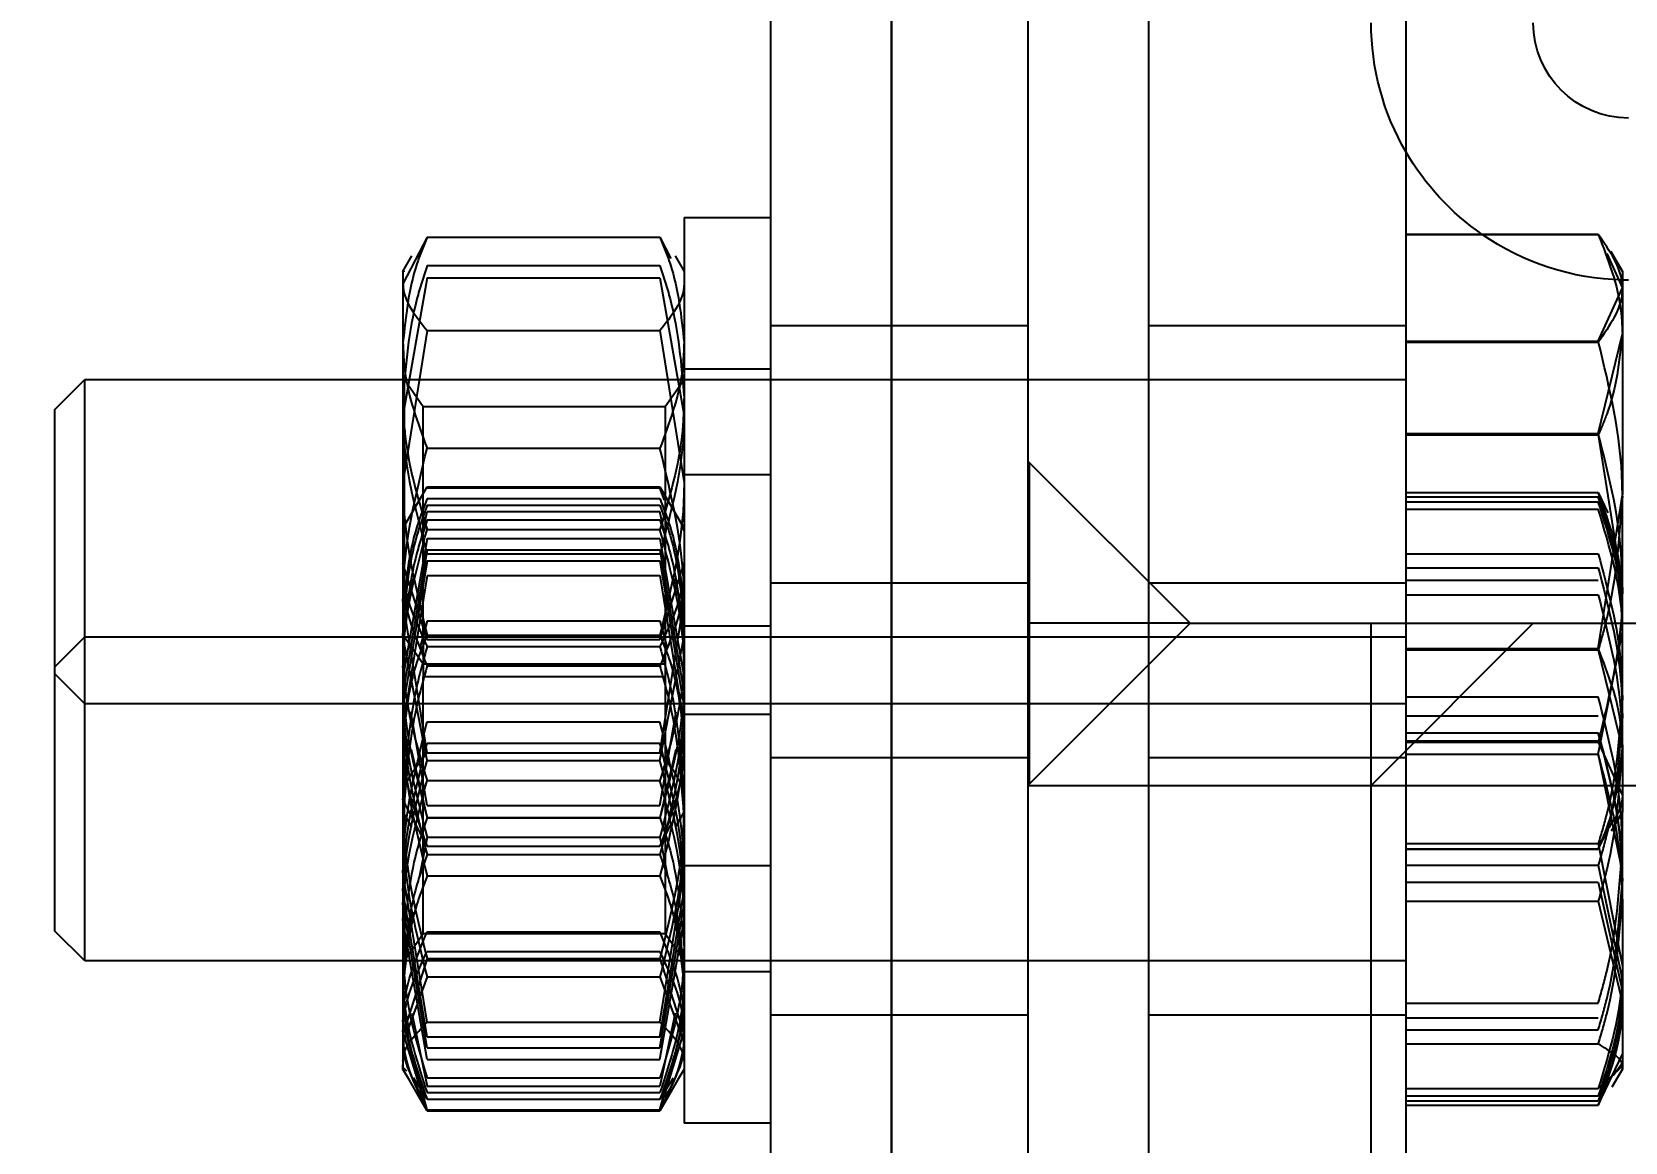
# Model space of a CAD drawing. Header units: metres. Extents: x 0 to 63075, y 0 to 44550.
# Drawn here: x 40394.72 to 40424.2, y 16472.78 to 16493.33 of the extents above; entities that cross this region are included whole.
import ezdxf

# ---------------------------------------------------------------- set-up
doc = ezdxf.new("R2010")
doc.units = ezdxf.units.M
doc.header["$LTSCALE"] = 75
doc.linetypes.add('HIDDEN2', pattern=[4.7625, 3.175, -1.5875])
for name, color, linetype in [('SDM', 7, 'Continuous'), ('SL4', 4, 'Continuous'), ('ST1', 7, 'HIDDEN2')]:
    doc.layers.add(name, color=color, linetype=linetype)
doc.styles.add('ROMANS', font='ROMANS.SHX')
doc.dimstyles.new('75___1-75', dxfattribs={"dimscale": 75, "dimtxt": 2.5, "dimasz": 2, "dimexe": 1.5, "dimexo": 1, "dimgap": 0.5, "dimtad": 1, "dimdec": 0, "dimzin": 12, "dimtxsty": 'ROMANS', "dimcen": 0, "dimclrd": 256, "dimclre": 256, "dimclrt": 3, "dimazin": 3, "dimtfac": 1, "dimtdec": 0, "dimtmove": 0, "dimatfit": 0, "dimfxl": 1, "dimlwd": -1, "dimlwe": -1, "dimarcsym": 0})

# ---------------------------------------------------------------- blocks, each defined once
blk = doc.blocks.new('*D33')
at = {"layer": 'Defpoints', "color": 0, "transparency": 16777216}
for p in [(40258.386, 16728.439), (42591.048, 16728.439), (40410.623, 16285.374)]:
    blk.add_point(p, dxfattribs=at)
at = {"layer": 'SDM', "transparency": 16777216}
for p, q in [((42591.048, 16878.439), (42591.048, 17585.582)), ((40333.386, 16728.439), (42703.548, 16728.439)), ((42591.048, 16285.374), (42591.048, 16728.439)), ((40485.623, 16285.374), (42703.548, 16285.374)), ((42591.048, 16135.374), (42591.048, 15985.374))]:
    blk.add_line(p, q, dxfattribs=at)
for points in [[(42566.048, 16878.439), (42616.048, 16878.439), (42591.048, 16728.439)], [(42566.048, 16135.374), (42616.048, 16135.374), (42591.048, 16285.374)]]:
    blk.add_solid(points, dxfattribs=at)
at = {"layer": 'SDM', "color": 3, "transparency": 16777216, "insert": (42459.798, 17307.01), "char_height": 187.5, "attachment_point": 5, "rotation": 90, "style": 'ROMANS'}
blk.add_mtext('443', dxfattribs=at)
blk = doc.blocks.new('A$Cb88ac2a3')
at = {"layer": 'SL4'}
for p, q in [((41.237, 1350), (41.237, 1594)), ((50.762, 1594), (50.762, 1350)), ((41.237, 1549.446), (37.684, 1549.446)), ((37.444, 1549.118), (37.237, 1548.76)), ((37.237, 1548.76), (37.237, 1548.458)), ((37.123, 1548.6), (37.237, 1548.601)), ((37.684, 1547.471), (37.237, 1548.458)), ((37.237, 1548.458), (37.237, 1544.628)), ((41.237, 1547.471), (37.684, 1547.471)), ((37.684, 1541.785), (37.237, 1544.628)), ((37.237, 1539.93), (37.237, 1544.628)), ((37.237, 1542.25), (20.135, 1542.25)), ((41.237, 1541.785), (37.684, 1541.785)), ((37.237, 1539.93), (37.237, 1538.76)), ((37.237, 1539.25), (31.135, 1539.25)), ((37.237, 1538.76), (37.444, 1538.402)), ((37.508, 1538.438), (37.684, 1538.074)), ((41.237, 1538.074), (37.684, 1538.074))]:
    blk.add_line(p, q, dxfattribs=at)
for radius, start, end in [(1.763, 270, 0), (4.762, 304.6736, 329.7735)]:
    blk.add_arc((37.123, 1553.362), radius, start, end, dxfattribs=at)
for points, knots in [([(37.237, 1548.458), (37.238, 1548.482), (37.244, 1548.815), (37.472, 1549.142), (37.684, 1549.446)], [0, 0, 0, 0, 0.070201, 1, 1, 1, 1]), ([(37.237, 1544.628), (37.238, 1544.696), (37.244, 1545.656), (37.472, 1546.596), (37.684, 1547.471)], [0, 0, 0, 0, 0.070201, 1, 1, 1, 1]), ([(37.237, 1539.93), (37.242, 1540.075), (37.264, 1540.703), (37.501, 1541.315), (37.684, 1541.785)], [0, 0, 0, 0, 0.2318493, 1, 1, 1, 1]), ([(37.684, 1538.074), (37.628, 1538.202), (37.365, 1538.806), (37.294, 1539.434), (37.237, 1539.93)], [0, 0, 0, 0, 0.2110008, 1, 1, 1, 1])]:
    blk.add_open_spline(points, degree=3, knots=knots, dxfattribs=at)
at = {"layer": 'ST1'}
for p, q in [((46, 1350), (46, 1594)), ((50.762, 1350), (50.762, 1594)), ((48.235, 1584.475), (48.235, 1362.762)), ((52.997, 1584.475), (52.997, 1362.762)), ((54.597, 1549.76), (52.997, 1549.76)), ((54.597, 1549.76), (54.597, 1537.76)), ((41.237, 1549.451), (37.684, 1549.451)), ((55.044, 1549.395), (54.841, 1549.001)), ((59.351, 1549.395), (55.044, 1549.395)), ((59.351, 1549.395), (59.797, 1548.53)), ((37.524, 1549.092), (37.237, 1548.45)), ((37.453, 1549.133), (37.444, 1549.118)), ((54.763, 1549.046), (54.597, 1548.76)), ((59.797, 1548.76), (59.632, 1549.046)), ((59.351, 1548.868), (55.044, 1548.868)), ((59.768, 1548.764), (59.797, 1548.756)), ((59.797, 1548.76), (59.797, 1548.756)), ((59.797, 1548.76), (59.797, 1548.53)), ((55.044, 1548.644), (54.597, 1546.09)), ((59.351, 1548.644), (55.044, 1548.644)), ((59.351, 1548.644), (59.797, 1546.09)), ((59.797, 1548.53), (59.797, 1544.848)), ((37.684, 1545.763), (37.237, 1547.607)), ((46, 1547.76), (41.237, 1547.76)), ((52.997, 1547.76), (48.235, 1547.76)), ((55.044, 1547.666), (54.597, 1544.848)), ((59.351, 1547.666), (55.044, 1547.666)), ((59.351, 1547.666), (59.797, 1544.848)), ((41.237, 1547.448), (37.684, 1547.448)), ((54.597, 1546.96), (52.997, 1546.96)), ((65.683, 1546.76), (41.237, 1546.76)), ((54.948, 1546.26), (54.597, 1546.76)), ((59.772, 1546.76), (59.422, 1546.26)), ((59.772, 1540.76), (59.772, 1546.76)), ((59.797, 1546.76), (59.772, 1546.76)), ((65.683, 1541.462), (65.683, 1546.76)), ((66.237, 1546.205), (65.683, 1546.76)), ((54.948, 1546.26), (54.948, 1541.26)), ((59.422, 1546.26), (54.948, 1546.26)), ((59.422, 1541.919), (59.422, 1546.26)), ((66.237, 1541.887), (66.237, 1546.205)), ((37.684, 1545.735), (37.237, 1542.892)), ((41.237, 1545.763), (37.684, 1545.763)), ((41.237, 1545.735), (37.684, 1545.735)), ((59.351, 1545.489), (55.044, 1545.489)), ((48.235, 1545.25), (45.235, 1542.25)), ((48.205, 1545.22), (45.235, 1542.25)), ((48.205, 1539.28), (48.205, 1545.22)), ((54.597, 1545), (52.997, 1545)), ((37.684, 1544.67), (37.506, 1544.293)), ((41.237, 1544.67), (37.684, 1544.67)), ((55.044, 1544.774), (54.917, 1544.553)), ((54.957, 1544.529), (55.044, 1544.754)), ((59.351, 1544.773), (55.044, 1544.773)), ((59.351, 1544.754), (55.044, 1544.754)), ((59.478, 1544.553), (59.351, 1544.774)), ((59.797, 1544.848), (59.797, 1540.078)), ((41.237, 1544.589), (37.684, 1544.589)), ((41.237, 1544.498), (37.684, 1544.498)), ((41.237, 1544.361), (37.684, 1544.361)), ((54.917, 1544.553), (54.597, 1544)), ((54.948, 1543.852), (55.044, 1544.317)), ((59.351, 1544.558), (55.044, 1544.558)), ((59.351, 1544.435), (55.044, 1544.435)), ((59.351, 1544.317), (55.044, 1544.317)), ((59.447, 1543.852), (59.351, 1544.317)), ((59.797, 1544), (59.478, 1544.553)), ((54.597, 1543.962), (54.633, 1544.059)), ((59.351, 1544.162), (55.044, 1544.162)), ((55.044, 1543.82), (54.597, 1541.239)), ((59.351, 1543.984), (55.044, 1543.984)), ((59.351, 1543.82), (55.044, 1543.82)), ((59.351, 1543.82), (59.797, 1541.239)), ((41.237, 1543.536), (37.684, 1543.536)), ((55.044, 1543.607), (54.597, 1540.949)), ((59.351, 1543.607), (55.044, 1543.607)), ((59.351, 1543.536), (55.044, 1543.536)), ((59.351, 1543.607), (59.797, 1540.949)), ((41.237, 1543.275), (37.684, 1543.275)), ((55.044, 1543.404), (54.597, 1540.687)), ((55.044, 1541.951), (54.597, 1543.362)), ((55.044, 1543.131), (54.597, 1540.352)), ((59.351, 1543.404), (55.044, 1543.404)), ((59.351, 1543.131), (55.044, 1543.131)), ((59.351, 1543.404), (59.797, 1540.687)), ((59.351, 1541.951), (59.797, 1543.362)), ((59.351, 1543.131), (59.797, 1540.352)), ((41.237, 1543.049), (37.684, 1543.049)), ((46, 1543), (41.237, 1543)), ((52.997, 1543), (48.235, 1543)), ((41.237, 1542.778), (37.684, 1542.778)), ((55.044, 1539.854), (54.597, 1542.672)), ((59.351, 1539.854), (59.797, 1542.672)), ((45.235, 1542.25), (37.237, 1542.25)), ((41.885, 1542.25), (38.885, 1542.25)), ((38.885, 1542.25), (41.885, 1539.25)), ((41.885, 1539.25), (41.885, 1542.25)), ((45.235, 1542.25), (41.885, 1542.25)), ((41.885, 1441.75), (41.885, 1542.25)), ((45.235, 1542.25), (48.205, 1539.28)), ((45.235, 1542.25), (48.235, 1539.25)), ((45.235, 1542.25), (48.235, 1542.25)), ((55.044, 1542.292), (54.912, 1541.786)), ((59.351, 1542.292), (55.044, 1542.292)), ((59.351, 1542.292), (59.483, 1541.786)), ((37.684, 1539.825), (37.237, 1542.093)), ((65.683, 1542), (41.237, 1542)), ((54.597, 1542.2), (52.997, 1542.2)), ((55.044, 1539.709), (54.597, 1542.013)), ((59.351, 1542.031), (55.044, 1542.031)), ((59.351, 1541.951), (55.044, 1541.951)), ((59.351, 1539.709), (59.797, 1542.013)), ((59.772, 1542), (59.422, 1541.5)), ((59.797, 1542), (59.772, 1542)), ((66.237, 1541.445), (65.683, 1542)), ((37.684, 1541.757), (37.237, 1539.913)), ((41.237, 1541.757), (37.684, 1541.757)), ((59.351, 1541.822), (55.044, 1541.822)), ((59.422, 1541.919), (59.422, 1541.26)), ((66.237, 1541.314), (66.237, 1541.887)), ((59.422, 1541.5), (54.948, 1541.5)), ((59.351, 1541.462), (55.044, 1541.462)), ((65.683, 1540.76), (65.683, 1541.462)), ((54.597, 1541.094), (54.622, 1540.639)), ((54.948, 1541.26), (54.948, 1536.5)), ((54.948, 1541.26), (59.422, 1541.26)), ((59.422, 1537.254), (59.422, 1541.26)), ((59.797, 1541.094), (59.773, 1540.639)), ((65.683, 1540.76), (66.237, 1541.314)), ((66.237, 1538.092), (66.237, 1541.314)), ((41.237, 1540.891), (37.684, 1540.891)), ((41.237, 1540.76), (65.683, 1540.76)), ((59.772, 1536), (59.772, 1540.76)), ((59.772, 1540.76), (59.797, 1540.76)), ((65.683, 1537.887), (65.683, 1540.76)), ((41.237, 1540.539), (37.684, 1540.539)), ((52.997, 1540.56), (54.597, 1540.56)), ((55.044, 1538.876), (54.741, 1540.611)), ((59.351, 1538.876), (59.654, 1540.611)), ((41.237, 1540.224), (37.684, 1540.224)), ((59.351, 1540.427), (55.044, 1540.427)), ((37.684, 1540.049), (37.237, 1539.062)), ((41.237, 1540.072), (37.684, 1540.072)), ((41.237, 1540.049), (37.684, 1540.049)), ((54.752, 1539.914), (55.044, 1538.652)), ((59.351, 1540.031), (55.044, 1540.031)), ((59.643, 1539.914), (59.351, 1538.652)), ((59.797, 1540.078), (59.797, 1538.76)), ((37.684, 1539.825), (37.264, 1537.774)), ((41.237, 1539.825), (37.684, 1539.825)), ((41.237, 1539.76), (46, 1539.76)), ((48.235, 1539.76), (52.997, 1539.76)), ((59.351, 1539.854), (55.044, 1539.854)), ((59.351, 1539.709), (55.044, 1539.709)), ((54.597, 1539.415), (54.619, 1538.934)), ((59.351, 1539.342), (55.044, 1539.342)), ((59.797, 1539.415), (59.776, 1538.949)), ((48.235, 1539.25), (37.237, 1539.25)), ((37.237, 1537.144), (37.237, 1538.76)), ((54.597, 1538.76), (54.763, 1538.474)), ((59.351, 1538.876), (55.044, 1538.876)), ((59.351, 1538.125), (59.797, 1538.99)), ((59.632, 1538.474), (59.797, 1538.76)), ((59.797, 1538.76), (59.797, 1535.507)), ((55.044, 1538.125), (54.841, 1538.519)), ((59.351, 1538.658), (55.044, 1538.658)), ((59.351, 1538.652), (55.044, 1538.652)), ((37.684, 1538.175), (37.237, 1535.907)), ((41.237, 1538.175), (37.684, 1538.175)), ((55.044, 1538.291), (54.899, 1537.543)), ((59.351, 1538.291), (55.044, 1538.291)), ((59.351, 1538.125), (55.044, 1538.125)), ((59.351, 1538.291), (59.496, 1537.543)), ((41.237, 1538.069), (37.684, 1538.069)), ((59.351, 1537.969), (55.044, 1537.969)), ((65.683, 1536), (65.683, 1537.887)), ((66.237, 1536.554), (66.237, 1538.092)), ((37.684, 1537.776), (37.237, 1535.639)), ((41.237, 1537.776), (37.684, 1537.776)), ((52.997, 1537.76), (54.597, 1537.76)), ((54.597, 1537.76), (54.597, 1533)), ((55.044, 1534.869), (54.597, 1537.648)), ((59.351, 1537.573), (55.044, 1537.573)), ((59.351, 1534.869), (59.797, 1537.648)), ((37.684, 1537.461), (37.237, 1535.436)), ((41.237, 1537.461), (37.684, 1537.461)), ((55.044, 1534.596), (54.597, 1537.313)), ((59.351, 1534.596), (59.797, 1537.313)), ((59.422, 1536.5), (59.422, 1537.254)), ((37.237, 1537.144), (37.237, 1534.051)), ((37.684, 1537.109), (37.237, 1535.219)), ((41.237, 1537.109), (37.684, 1537.109)), ((55.044, 1534.393), (54.597, 1537.051)), ((59.351, 1534.393), (59.797, 1537.051)), ((54.775, 1536.903), (54.597, 1535.987)), ((55.044, 1534.18), (54.597, 1536.761)), ((59.351, 1534.18), (59.797, 1536.761)), ((59.62, 1536.903), (59.797, 1535.987)), ((54.597, 1536), (54.948, 1536.5)), ((54.948, 1536.5), (59.422, 1536.5)), ((59.351, 1536.538), (55.044, 1536.538)), ((59.422, 1536.5), (59.772, 1536)), ((65.683, 1536), (66.237, 1536.554)), ((55.044, 1536.049), (54.597, 1534.638)), ((59.351, 1536.178), (55.044, 1536.178)), ((59.351, 1536.049), (55.044, 1536.049)), ((59.351, 1536.049), (59.797, 1534.638)), ((41.237, 1536), (65.683, 1536)), ((52.997, 1535.8), (54.597, 1535.8)), ((59.772, 1536), (59.797, 1536)), ((55.044, 1535.708), (54.597, 1534.477)), ((59.351, 1535.708), (55.044, 1535.708)), ((59.351, 1535.708), (59.797, 1534.477)), ((59.797, 1535.507), (59.797, 1534)), ((41.237, 1535.222), (37.684, 1535.222)), ((41.237, 1534.951), (37.684, 1534.951)), ((41.237, 1535), (46, 1535)), ((48.235, 1535), (52.997, 1535)), ((55.044, 1533.246), (54.597, 1534.892)), ((54.764, 1535.032), (55.044, 1533.683)), ((59.351, 1534.869), (55.044, 1534.869)), ((59.631, 1535.032), (59.351, 1533.683)), ((59.351, 1533.246), (59.797, 1534.892)), ((41.237, 1534.725), (37.684, 1534.725)), ((55.044, 1533.227), (54.597, 1534.702)), ((59.351, 1534.596), (55.044, 1534.596)), ((59.351, 1533.227), (59.797, 1534.702)), ((37.684, 1533.33), (37.237, 1534.276)), ((41.237, 1534.464), (37.684, 1534.464)), ((59.351, 1534.393), (55.044, 1534.393)), ((37.405, 1533.884), (37.237, 1534.114)), ((37.237, 1534.051), (37.237, 1534)), ((37.684, 1533.639), (37.237, 1534.051)), ((37.237, 1534), (37.329, 1533.841)), ((54.597, 1534), (54.716, 1533.795)), ((59.351, 1534.18), (55.044, 1534.18)), ((59.679, 1533.795), (59.797, 1534)), ((59.724, 1533.963), (59.797, 1534.038)), ((59.797, 1534), (59.797, 1534.08)), ((59.797, 1534.009), (59.797, 1534.038)), ((59.797, 1534), (59.797, 1534.009)), ((37.329, 1533.841), (37.432, 1533.664)), ((54.716, 1533.795), (54.917, 1533.447)), ((55.044, 1533.442), (54.795, 1533.84)), ((59.351, 1533.838), (55.044, 1533.838)), ((59.351, 1533.442), (59.6, 1533.84)), ((59.478, 1533.447), (59.679, 1533.795)), ((37.684, 1533.502), (37.611, 1533.602)), ((41.237, 1533.639), (37.684, 1533.639)), ((41.237, 1533.502), (37.684, 1533.502)), ((41.237, 1533.411), (37.684, 1533.411)), ((54.917, 1533.447), (55.044, 1533.226)), ((59.351, 1533.683), (55.044, 1533.683)), ((59.351, 1533.565), (55.044, 1533.565)), ((59.351, 1533.442), (55.044, 1533.442)), ((59.351, 1533.226), (59.478, 1533.447)), ((41.237, 1533.33), (37.684, 1533.33)), ((59.351, 1533.246), (55.044, 1533.246)), ((59.351, 1533.227), (55.044, 1533.227)), ((52.997, 1533), (54.597, 1533))]:
    blk.add_line(p, q, dxfattribs=at)
for start, end in [(329.7735, 0), (271.3837, 304.6736)]:
    blk.add_arc((37.123, 1553.362), 4.763, start, end, dxfattribs=at)
for points, knots in [([(37.684, 1549.446), (37.501, 1548.976), (37.264, 1548.364), (37.242, 1547.736), (37.237, 1547.59)], [0, 0, 0, 0, 0.768151, 1, 1, 1, 1]), ([(55.044, 1549.395), (54.977, 1549.231), (54.715, 1548.595), (54.648, 1547.933), (54.597, 1547.442)], [0, 0, 0, 0, 0.257551, 1, 1, 1, 1]), ([(59.351, 1549.395), (59.418, 1549.231), (59.68, 1548.595), (59.747, 1547.933), (59.797, 1547.442)], [0, 0, 0, 0, 0.257551, 1, 1, 1, 1]), ([(55.044, 1548.868), (54.977, 1548.663), (54.715, 1547.867), (54.648, 1547.04), (54.597, 1546.426)], [0, 0, 0, 0, 0.257551, 1, 1, 1, 1]), ([(59.351, 1548.868), (59.418, 1548.663), (59.68, 1547.867), (59.747, 1547.04), (59.797, 1546.426)], [0, 0, 0, 0, 0.2575513, 1, 1, 1, 1]), ([(37.237, 1548.45), (37.238, 1548.426), (37.244, 1548.088), (37.472, 1547.756), (37.684, 1547.448)], [0, 0, 0, 0, 0.0702006, 1, 1, 1, 1]), ([(54.597, 1548.53), (54.598, 1548.51), (54.604, 1548.218), (54.832, 1547.932), (55.044, 1547.666)], [0, 0, 0, 0, 0.070201, 1, 1, 1, 1]), ([(59.797, 1548.53), (59.797, 1548.51), (59.791, 1548.218), (59.563, 1547.932), (59.351, 1547.666)], [0, 0, 0, 0, 0.070201, 1, 1, 1, 1]), ([(37.237, 1547.59), (37.294, 1547.095), (37.365, 1546.466), (37.628, 1545.862), (37.684, 1545.735)], [0, 0, 0, 0, 0.7889992, 1, 1, 1, 1]), ([(54.597, 1547.442), (54.604, 1547.265), (54.629, 1546.604), (54.869, 1545.96), (55.044, 1545.489)], [0, 0, 0, 0, 0.268634, 1, 1, 1, 1]), ([(59.797, 1547.442), (59.791, 1547.265), (59.766, 1546.604), (59.526, 1545.96), (59.351, 1545.489)], [0, 0, 0, 0, 0.268634, 1, 1, 1, 1]), ([(54.597, 1546.426), (54.604, 1546.204), (54.629, 1545.378), (54.869, 1544.573), (55.044, 1543.984)], [0, 0, 0, 0, 0.268634, 1, 1, 1, 1]), ([(59.797, 1546.426), (59.791, 1546.204), (59.766, 1545.378), (59.526, 1544.573), (59.351, 1543.984)], [0, 0, 0, 0, 0.2686336, 1, 1, 1, 1]), ([(54.597, 1546.09), (54.598, 1546.029), (54.604, 1545.167), (54.832, 1544.322), (55.044, 1543.536)], [0, 0, 0, 0, 0.070201, 1, 1, 1, 1]), ([(59.797, 1546.09), (59.797, 1546.029), (59.791, 1545.167), (59.563, 1544.322), (59.351, 1543.536)], [0, 0, 0, 0, 0.070201, 1, 1, 1, 1]), ([(37.237, 1542.917), (37.242, 1543.141), (37.264, 1544.103), (37.501, 1545.042), (37.684, 1545.763)], [0, 0, 0, 0, 0.231849, 1, 1, 1, 1]), ([(54.597, 1542.672), (54.598, 1542.739), (54.604, 1543.69), (54.832, 1544.622), (55.044, 1545.489)], [0, 0, 0, 0, 0.070201, 1, 1, 1, 1]), ([(59.797, 1542.672), (59.797, 1542.739), (59.791, 1543.69), (59.563, 1544.622), (59.351, 1545.489)], [0, 0, 0, 0, 0.0702006, 1, 1, 1, 1]), ([(37.237, 1542.781), (37.238, 1542.825), (37.244, 1543.463), (37.472, 1544.088), (37.684, 1544.67)], [0, 0, 0, 0, 0.070201, 1, 1, 1, 1]), ([(37.237, 1544.603), (37.294, 1543.843), (37.365, 1542.879), (37.628, 1541.953), (37.684, 1541.757)], [0, 0, 0, 0, 0.788999, 1, 1, 1, 1]), ([(54.597, 1544.848), (54.598, 1544.781), (54.604, 1543.83), (54.832, 1542.898), (55.044, 1542.031)], [0, 0, 0, 0, 0.070201, 1, 1, 1, 1]), ([(59.797, 1544.848), (59.797, 1544.781), (59.791, 1543.83), (59.563, 1542.898), (59.351, 1542.031)], [0, 0, 0, 0, 0.070201, 1, 1, 1, 1]), ([(37.237, 1542.564), (37.238, 1542.612), (37.244, 1543.296), (37.472, 1543.966), (37.684, 1544.589)], [0, 0, 0, 0, 0.070201, 1, 1, 1, 1]), ([(37.237, 1542.361), (37.238, 1542.412), (37.244, 1543.133), (37.472, 1543.841), (37.684, 1544.498)], [0, 0, 0, 0, 0.0702006, 1, 1, 1, 1]), ([(37.237, 1542.093), (37.238, 1542.147), (37.244, 1542.913), (37.472, 1543.663), (37.684, 1544.361)], [0, 0, 0, 0, 0.0702006, 1, 1, 1, 1]), ([(55.044, 1544.558), (54.977, 1544.385), (54.715, 1543.712), (54.648, 1543.012), (54.597, 1542.493)], [0, 0, 0, 0, 0.2575513, 1, 1, 1, 1]), ([(55.044, 1544.435), (54.977, 1544.25), (54.715, 1543.532), (54.648, 1542.787), (54.597, 1542.233)], [0, 0, 0, 0, 0.257551, 1, 1, 1, 1]), ([(59.351, 1544.558), (59.418, 1544.385), (59.68, 1543.712), (59.747, 1543.012), (59.797, 1542.493)], [0, 0, 0, 0, 0.2575513, 1, 1, 1, 1]), ([(59.351, 1544.435), (59.418, 1544.25), (59.68, 1543.532), (59.747, 1542.787), (59.797, 1542.233)], [0, 0, 0, 0, 0.257551, 1, 1, 1, 1]), ([(55.044, 1544.162), (54.977, 1543.96), (54.715, 1543.174), (54.648, 1542.358), (54.597, 1541.752)], [0, 0, 0, 0, 0.257551, 1, 1, 1, 1]), ([(59.351, 1544.162), (59.418, 1543.96), (59.68, 1543.174), (59.747, 1542.358), (59.797, 1541.752)], [0, 0, 0, 0, 0.257551, 1, 1, 1, 1]), ([(54.597, 1541.43), (54.598, 1541.491), (54.604, 1542.353), (54.832, 1543.198), (55.044, 1543.984)], [0, 0, 0, 0, 0.070201, 1, 1, 1, 1]), ([(59.797, 1541.43), (59.797, 1541.491), (59.791, 1542.353), (59.563, 1543.198), (59.351, 1543.984)], [0, 0, 0, 0, 0.0702006, 1, 1, 1, 1]), ([(37.684, 1543.536), (37.501, 1542.857), (37.264, 1541.973), (37.242, 1541.066), (37.237, 1540.856)], [0, 0, 0, 0, 0.768151, 1, 1, 1, 1]), ([(37.684, 1543.275), (37.501, 1542.578), (37.264, 1541.671), (37.242, 1540.741), (37.237, 1540.525)], [0, 0, 0, 0, 0.768151, 1, 1, 1, 1]), ([(54.597, 1543.298), (54.598, 1543.263), (54.604, 1542.764), (54.832, 1542.276), (55.044, 1541.822)], [0, 0, 0, 0, 0.070201, 1, 1, 1, 1]), ([(59.797, 1543.298), (59.797, 1543.263), (59.791, 1542.764), (59.563, 1542.276), (59.351, 1541.822)], [0, 0, 0, 0, 0.0702006, 1, 1, 1, 1]), ([(37.237, 1542.892), (37.238, 1542.824), (37.244, 1541.864), (37.472, 1540.924), (37.684, 1540.049)], [0, 0, 0, 0, 0.070201, 1, 1, 1, 1]), ([(54.597, 1543.108), (54.598, 1543.069), (54.604, 1542.513), (54.832, 1541.968), (55.044, 1541.462)], [0, 0, 0, 0, 0.070201, 1, 1, 1, 1]), ([(54.597, 1542.013), (54.598, 1542.068), (54.598, 1542.426), (54.7, 1542.778), (54.787, 1543.076)], [0, 0, 0, 0, 0.152326, 1, 1, 1, 1]), ([(59.797, 1543.108), (59.797, 1543.069), (59.791, 1542.513), (59.563, 1541.968), (59.351, 1541.462)], [0, 0, 0, 0, 0.070201, 1, 1, 1, 1]), ([(59.797, 1542.013), (59.797, 1542.068), (59.797, 1542.426), (59.695, 1542.778), (59.608, 1543.076)], [0, 0, 0, 0, 0.152326, 1, 1, 1, 1]), ([(37.684, 1542.778), (37.501, 1542.06), (37.264, 1541.125), (37.242, 1540.166), (37.237, 1539.944)], [0, 0, 0, 0, 0.768151, 1, 1, 1, 1]), ([(55.044, 1542.031), (54.977, 1541.867), (54.715, 1541.23), (54.648, 1540.569), (54.597, 1540.078)], [0, 0, 0, 0, 0.257551, 1, 1, 1, 1]), ([(59.351, 1542.031), (59.418, 1541.867), (59.68, 1541.23), (59.747, 1540.569), (59.797, 1540.078)], [0, 0, 0, 0, 0.257551, 1, 1, 1, 1]), ([(55.044, 1541.822), (54.977, 1541.58), (54.715, 1540.639), (54.648, 1539.662), (54.597, 1538.936)], [0, 0, 0, 0, 0.2575513, 1, 1, 1, 1]), ([(54.597, 1541.752), (54.604, 1541.533), (54.629, 1540.718), (54.869, 1539.923), (55.044, 1539.342)], [0, 0, 0, 0, 0.268634, 1, 1, 1, 1]), ([(59.351, 1541.822), (59.418, 1541.58), (59.68, 1540.639), (59.747, 1539.662), (59.797, 1538.936)], [0, 0, 0, 0, 0.257551, 1, 1, 1, 1]), ([(59.797, 1541.752), (59.791, 1541.533), (59.766, 1540.718), (59.526, 1539.923), (59.351, 1539.342)], [0, 0, 0, 0, 0.268634, 1, 1, 1, 1]), ([(55.044, 1541.462), (54.977, 1541.22), (54.715, 1540.283), (54.648, 1539.308), (54.597, 1538.585)], [0, 0, 0, 0, 0.2575513, 1, 1, 1, 1]), ([(59.351, 1541.462), (59.418, 1541.22), (59.68, 1540.283), (59.747, 1539.308), (59.797, 1538.585)], [0, 0, 0, 0, 0.2575513, 1, 1, 1, 1]), ([(54.597, 1541.239), (54.598, 1541.178), (54.604, 1540.306), (54.832, 1539.452), (55.044, 1538.658)], [0, 0, 0, 0, 0.070201, 1, 1, 1, 1]), ([(59.797, 1541.239), (59.797, 1541.178), (59.791, 1540.306), (59.563, 1539.452), (59.351, 1538.658)], [0, 0, 0, 0, 0.070201, 1, 1, 1, 1]), ([(37.237, 1538.056), (37.242, 1538.279), (37.264, 1539.238), (37.501, 1540.173), (37.684, 1540.891)], [0, 0, 0, 0, 0.231849, 1, 1, 1, 1]), ([(37.237, 1540.856), (37.294, 1540.14), (37.365, 1539.232), (37.628, 1538.359), (37.684, 1538.175)], [0, 0, 0, 0, 0.7889992, 1, 1, 1, 1]), ([(54.597, 1540.949), (54.598, 1540.886), (54.604, 1539.988), (54.832, 1539.109), (55.044, 1538.291)], [0, 0, 0, 0, 0.070201, 1, 1, 1, 1]), ([(59.797, 1540.949), (59.797, 1540.886), (59.791, 1539.988), (59.563, 1539.109), (59.351, 1538.291)], [0, 0, 0, 0, 0.070201, 1, 1, 1, 1]), ([(37.237, 1540.525), (37.294, 1539.791), (37.365, 1538.86), (37.628, 1537.965), (37.684, 1537.776)], [0, 0, 0, 0, 0.788999, 1, 1, 1, 1]), ([(54.597, 1540.687), (54.598, 1540.622), (54.604, 1539.705), (54.832, 1538.805), (55.044, 1537.969)], [0, 0, 0, 0, 0.070201, 1, 1, 1, 1]), ([(59.797, 1540.687), (59.797, 1540.622), (59.791, 1539.705), (59.563, 1538.805), (59.351, 1537.969)], [0, 0, 0, 0, 0.070201, 1, 1, 1, 1]), ([(37.684, 1540.224), (37.501, 1539.527), (37.264, 1538.62), (37.242, 1537.69), (37.237, 1537.475)], [0, 0, 0, 0, 0.7681507, 1, 1, 1, 1]), ([(37.237, 1537.475), (37.242, 1537.69), (37.264, 1538.62), (37.501, 1539.527), (37.684, 1540.224)], [0, 0, 0, 0, 0.231849, 1, 1, 1, 1]), ([(54.597, 1537.648), (54.598, 1537.714), (54.604, 1538.652), (54.832, 1539.572), (55.044, 1540.427)], [0, 0, 0, 0, 0.070201, 1, 1, 1, 1]), ([(54.597, 1540.352), (54.598, 1540.286), (54.604, 1539.348), (54.832, 1538.428), (55.044, 1537.573)], [0, 0, 0, 0, 0.070201, 1, 1, 1, 1]), ([(59.797, 1537.648), (59.797, 1537.714), (59.791, 1538.652), (59.563, 1539.572), (59.351, 1540.427)], [0, 0, 0, 0, 0.070201, 1, 1, 1, 1]), ([(59.797, 1540.352), (59.797, 1540.286), (59.791, 1539.348), (59.563, 1538.428), (59.351, 1537.573)], [0, 0, 0, 0, 0.070201, 1, 1, 1, 1]), ([(37.237, 1539.944), (37.294, 1539.186), (37.365, 1538.226), (37.628, 1537.303), (37.684, 1537.109)], [0, 0, 0, 0, 0.788999, 1, 1, 1, 1]), ([(54.597, 1540.078), (54.604, 1539.9), (54.629, 1539.239), (54.869, 1538.596), (55.044, 1538.125)], [0, 0, 0, 0, 0.268634, 1, 1, 1, 1]), ([(54.597, 1537.313), (54.598, 1537.378), (54.604, 1538.295), (54.832, 1539.195), (55.044, 1540.031)], [0, 0, 0, 0, 0.070201, 1, 1, 1, 1]), ([(59.797, 1540.078), (59.791, 1539.9), (59.766, 1539.239), (59.526, 1538.596), (59.351, 1538.125)], [0, 0, 0, 0, 0.2686336, 1, 1, 1, 1]), ([(59.797, 1537.313), (59.797, 1537.378), (59.791, 1538.295), (59.563, 1539.195), (59.351, 1540.031)], [0, 0, 0, 0, 0.070201, 1, 1, 1, 1]), ([(37.237, 1537.144), (37.242, 1537.355), (37.264, 1538.262), (37.501, 1539.146), (37.684, 1539.825)], [0, 0, 0, 0, 0.231849, 1, 1, 1, 1]), ([(54.597, 1538.99), (54.598, 1539.01), (54.604, 1539.302), (54.832, 1539.588), (55.044, 1539.854)], [0, 0, 0, 0, 0.070201, 1, 1, 1, 1]), ([(54.597, 1537.051), (54.598, 1537.114), (54.604, 1538.012), (54.832, 1538.891), (55.044, 1539.709)], [0, 0, 0, 0, 0.070201, 1, 1, 1, 1]), ([(59.797, 1538.99), (59.797, 1539.01), (59.791, 1539.302), (59.563, 1539.588), (59.351, 1539.854)], [0, 0, 0, 0, 0.0702006, 1, 1, 1, 1]), ([(59.797, 1537.051), (59.797, 1537.114), (59.791, 1538.012), (59.563, 1538.891), (59.351, 1539.709)], [0, 0, 0, 0, 0.0702006, 1, 1, 1, 1]), ([(54.597, 1536.761), (54.598, 1536.822), (54.604, 1537.694), (54.832, 1538.548), (55.044, 1539.342)], [0, 0, 0, 0, 0.070201, 1, 1, 1, 1]), ([(59.797, 1536.761), (59.797, 1536.822), (59.791, 1537.694), (59.563, 1538.548), (59.351, 1539.342)], [0, 0, 0, 0, 0.070201, 1, 1, 1, 1]), ([(37.237, 1539.062), (37.238, 1539.038), (37.24, 1538.828), (37.382, 1538.622), (37.508, 1538.438)], [0, 0, 0, 0, 0.111278, 1, 1, 1, 1]), ([(54.597, 1538.936), (54.604, 1538.673), (54.629, 1537.696), (54.869, 1536.745), (55.044, 1536.049)], [0, 0, 0, 0, 0.268634, 1, 1, 1, 1]), ([(59.797, 1538.936), (59.791, 1538.673), (59.766, 1537.696), (59.526, 1536.745), (59.351, 1536.049)], [0, 0, 0, 0, 0.268634, 1, 1, 1, 1]), ([(54.597, 1538.585), (54.604, 1538.324), (54.629, 1537.35), (54.869, 1536.402), (55.044, 1535.708)], [0, 0, 0, 0, 0.268634, 1, 1, 1, 1]), ([(55.044, 1538.658), (54.977, 1538.455), (54.715, 1537.67), (54.648, 1536.854), (54.597, 1536.248)], [0, 0, 0, 0, 0.257551, 1, 1, 1, 1]), ([(59.351, 1538.658), (59.418, 1538.455), (59.68, 1537.67), (59.747, 1536.854), (59.797, 1536.248)], [0, 0, 0, 0, 0.257551, 1, 1, 1, 1]), ([(59.797, 1538.585), (59.791, 1538.324), (59.766, 1537.35), (59.526, 1536.402), (59.351, 1535.708)], [0, 0, 0, 0, 0.268634, 1, 1, 1, 1]), ([(37.684, 1535.222), (37.628, 1535.416), (37.365, 1536.339), (37.294, 1537.299), (37.237, 1538.056)], [0, 0, 0, 0, 0.211001, 1, 1, 1, 1]), ([(55.044, 1537.969), (54.977, 1537.784), (54.715, 1537.066), (54.648, 1536.321), (54.597, 1535.767)], [0, 0, 0, 0, 0.257551, 1, 1, 1, 1]), ([(59.351, 1537.969), (59.418, 1537.784), (59.68, 1537.066), (59.747, 1536.321), (59.797, 1535.767)], [0, 0, 0, 0, 0.257551, 1, 1, 1, 1]), ([(55.044, 1537.573), (54.977, 1537.4), (54.715, 1536.726), (54.648, 1536.027), (54.597, 1535.507)], [0, 0, 0, 0, 0.2575513, 1, 1, 1, 1]), ([(59.351, 1537.573), (59.418, 1537.4), (59.68, 1536.726), (59.747, 1536.027), (59.797, 1535.507)], [0, 0, 0, 0, 0.257551, 1, 1, 1, 1]), ([(37.684, 1534.725), (37.628, 1534.914), (37.365, 1535.809), (37.294, 1536.74), (37.237, 1537.475)], [0, 0, 0, 0, 0.211001, 1, 1, 1, 1]), ([(37.684, 1534.464), (37.628, 1534.648), (37.365, 1535.521), (37.294, 1536.428), (37.237, 1537.144)], [0, 0, 0, 0, 0.211001, 1, 1, 1, 1]), ([(54.597, 1534.892), (54.598, 1534.931), (54.604, 1535.487), (54.832, 1536.032), (55.044, 1536.538)], [0, 0, 0, 0, 0.070201, 1, 1, 1, 1]), ([(59.797, 1534.892), (59.797, 1534.931), (59.791, 1535.487), (59.563, 1536.032), (59.351, 1536.538)], [0, 0, 0, 0, 0.070201, 1, 1, 1, 1]), ([(54.597, 1534.702), (54.598, 1534.737), (54.604, 1535.236), (54.832, 1535.724), (55.044, 1536.178)], [0, 0, 0, 0, 0.070201, 1, 1, 1, 1]), ([(54.597, 1536.248), (54.604, 1536.028), (54.629, 1535.213), (54.869, 1534.418), (55.044, 1533.838)], [0, 0, 0, 0, 0.268634, 1, 1, 1, 1]), ([(59.797, 1536.248), (59.791, 1536.028), (59.766, 1535.213), (59.526, 1534.418), (59.351, 1533.838)], [0, 0, 0, 0, 0.268634, 1, 1, 1, 1]), ([(59.797, 1534.702), (59.797, 1534.737), (59.791, 1535.236), (59.563, 1535.724), (59.351, 1536.178)], [0, 0, 0, 0, 0.0702006, 1, 1, 1, 1]), ([(37.237, 1535.907), (37.238, 1535.853), (37.244, 1535.087), (37.472, 1534.337), (37.684, 1533.639)], [0, 0, 0, 0, 0.070201, 1, 1, 1, 1]), ([(54.597, 1535.987), (54.595, 1535.932), (54.592, 1535.832), (54.616, 1535.734), (54.628, 1535.69)], [0, 0, 0, 0, 0.547668, 1, 1, 1, 1]), ([(54.597, 1535.767), (54.604, 1535.567), (54.629, 1534.821), (54.869, 1534.096), (55.044, 1533.565)], [0, 0, 0, 0, 0.268634, 1, 1, 1, 1]), ([(59.797, 1535.767), (59.791, 1535.567), (59.766, 1534.821), (59.526, 1534.096), (59.351, 1533.565)], [0, 0, 0, 0, 0.2686336, 1, 1, 1, 1]), ([(59.797, 1535.987), (59.8, 1535.932), (59.803, 1535.832), (59.779, 1535.734), (59.767, 1535.69)], [0, 0, 0, 0, 0.547668, 1, 1, 1, 1]), ([(37.237, 1535.639), (37.238, 1535.588), (37.244, 1534.867), (37.472, 1534.159), (37.684, 1533.502)], [0, 0, 0, 0, 0.070201, 1, 1, 1, 1]), ([(54.597, 1535.507), (54.604, 1535.32), (54.629, 1534.62), (54.869, 1533.94), (55.044, 1533.442)], [0, 0, 0, 0, 0.268634, 1, 1, 1, 1]), ([(59.797, 1535.507), (59.791, 1535.32), (59.766, 1534.62), (59.526, 1533.94), (59.351, 1533.442)], [0, 0, 0, 0, 0.268634, 1, 1, 1, 1]), ([(37.237, 1535.436), (37.238, 1535.388), (37.244, 1534.704), (37.472, 1534.034), (37.684, 1533.411)], [0, 0, 0, 0, 0.0702006, 1, 1, 1, 1]), ([(37.237, 1535.219), (37.238, 1535.175), (37.244, 1534.537), (37.472, 1533.912), (37.684, 1533.33)], [0, 0, 0, 0, 0.070201, 1, 1, 1, 1]), ([(54.597, 1534.155), (54.598, 1534.172), (54.604, 1534.413), (54.832, 1534.649), (55.044, 1534.869)], [0, 0, 0, 0, 0.070201, 1, 1, 1, 1]), ([(59.797, 1534.155), (59.797, 1534.172), (59.791, 1534.413), (59.563, 1534.649), (59.351, 1534.869)], [0, 0, 0, 0, 0.070201, 1, 1, 1, 1]), ([(54.597, 1534.638), (54.598, 1534.605), (54.604, 1534.128), (54.832, 1533.661), (55.044, 1533.227)], [0, 0, 0, 0, 0.070201, 1, 1, 1, 1]), ([(59.797, 1534.638), (59.797, 1534.605), (59.791, 1534.128), (59.563, 1533.661), (59.351, 1533.227)], [0, 0, 0, 0, 0.070201, 1, 1, 1, 1]), ([(37.237, 1534.051), (37.238, 1534.061), (37.244, 1534.2), (37.472, 1534.337), (37.684, 1534.464)], [0, 0, 0, 0, 0.0702006, 1, 1, 1, 1]), ([(54.597, 1534.477), (54.598, 1534.448), (54.602, 1534.108), (54.788, 1533.775), (54.957, 1533.471)], [0, 0, 0, 0, 0.085846, 1, 1, 1, 1]), ([(59.797, 1534.477), (59.797, 1534.448), (59.793, 1534.108), (59.607, 1533.775), (59.438, 1533.471)], [0, 0, 0, 0, 0.085846, 1, 1, 1, 1])]:
    blk.add_open_spline(points, degree=3, knots=knots, dxfattribs=at)

msp = doc.modelspace()

# ---------------------------------------------------------------- block references
at = {"layer": 'SDM', "xscale": -1}
msp.add_blockref('A$Cb88ac2a3', (40461.386, 14940.137), dxfattribs=at)

# ---------------------------------------------------------------- dimensions: what is measured, and where the dimension line sits
at = {"layer": 'SDM'}
dim = msp.add_linear_dim(base=(42591.048, 16728.439), p1=(40410.623, 16285.374), p2=(40258.386, 16728.439), angle=90, dimstyle='75___1-75', dxfattribs=at)
dim.commit()
dim.dimension.update_dxf_attribs({"geometry": '*D33', "text_midpoint": (42459.798, 17307.01)})

doc.saveas('drawing.dxf')
